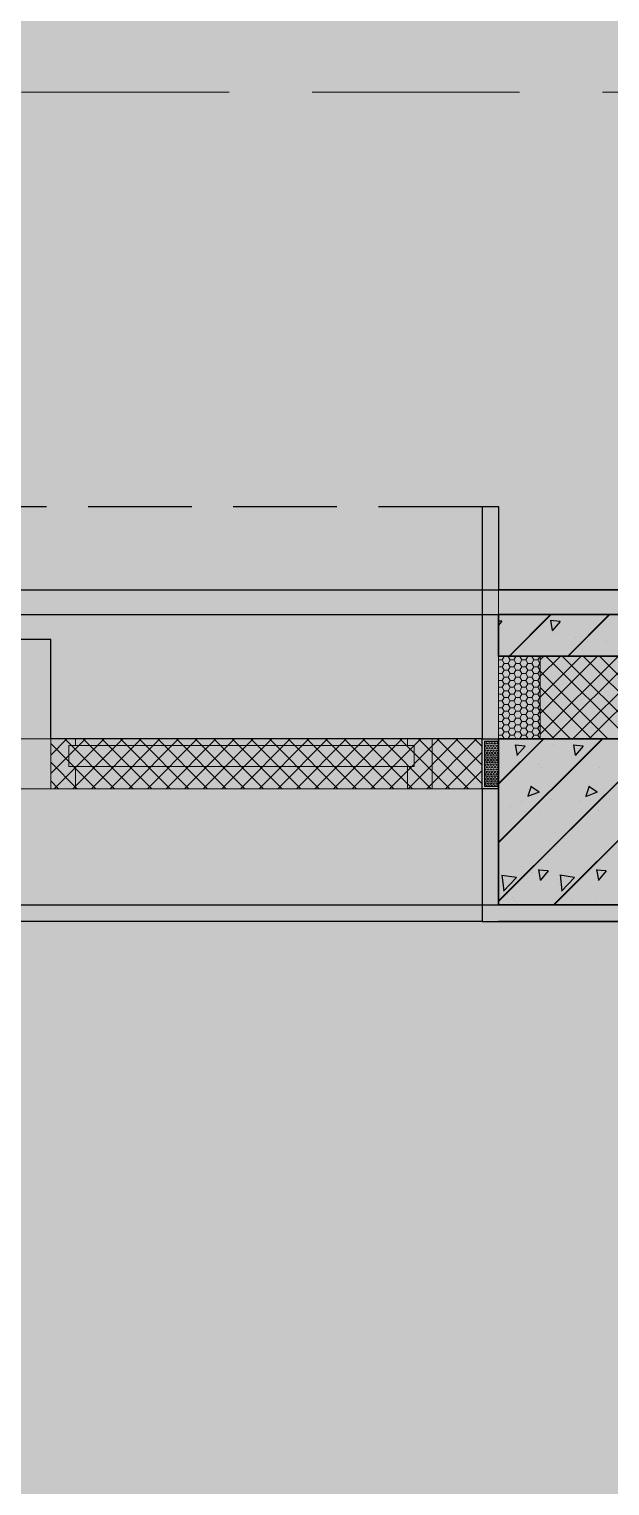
# Model space of a CAD drawing. Header units: inches. Extents: x 143994 to 247866, y 243815 to 272761.
# Drawn here: x 228672 to 229372, y 263046 to 264802 of the extents above; entities that cross this region are included whole.
import ezdxf

# ---------------------------------------------------------------- set-up
doc = ezdxf.new("R2010")
doc.units = ezdxf.units.IN
doc.header["$LTSCALE"] = 1000
doc.header["$MEASUREMENT"] = 0
doc.linetypes.add('DASH', pattern=[0.35, 0.25, -0.1])
doc.layers.get('DEFPOINTS').update_dxf_attribs({"color": 62})
for name, color, linetype in [('0-建筑1F', 127, 'Continuous'), ('0-建筑2F', 127, 'Continuous'), ('A-S-face(建筑粉刷线)', 136, 'Continuous'), ('A-Wall-Patn', 255, 'Continuous'), ('PUB_HATCH', 8, 'Continuous')]:
    doc.layers.add(name, color=color, linetype=linetype)
for name, color, linetype, lineweight in [('A-M-Stone', 11, 'Continuous', 15), ('A-Wall', 254, 'Continuous', 35), ('MQ-HZ幕墙绘制', 6, 'Continuous', 13), ('W-保温层', 8, 'Continuous', 13), ('散水线', 8, 'Continuous', 15)]:
    doc.layers.add(name, color=color, linetype=linetype, lineweight=lineweight)
pattern_1 = [(270, (1330.9525, 145.3926), (1.649778, -3e-16), [0.9525, -1.905]), (30, (1330.9525, 145.3926), (-0.824889, 1.4287496586), [0.9525, -1.905]), (330, (1330.9525, 144.4401), (0.824889, 1.4287496586), [0.9525, -1.905])]

# ---------------------------------------------------------------- blocks, each defined once
blk = doc.blocks.new('144')
at = {"layer": 'MQ-HZ幕墙绘制'}
h = blk.add_hatch(dxfattribs=at)
h.set_pattern_fill('HONEY', color=127, scale=3)
h.set_pattern_definition([(0, (2666.5027, 381109.6554), (7.14375, 4.124445), [4.7625, -9.525]), (120, (2666.5027, 381109.6554), (-7.143749147, 4.124446478), [4.7625, -9.525]), (60, (2666.5027, 381109.6554), (8.53e-07, 8.248891478), [-9.525, 4.7625])])
h.paths.add_polyline_path([(644686.9, -376210.3), (644686.9, -376110.3), (644736.9, -376110.3), (644736.9, -376210.3)])
h = blk.add_hatch(dxfattribs=at)
h.set_pattern_fill('HEX', color=127, angle=-90, style=0)
h.set_pattern_definition(pattern_1)
h.paths.add_polyline_path([(644686.9, -376213.3), (644686.9, -376267.3), (644669.9, -376267.3), (644669.9, -376213.3)])
at = {"layer": 'A-M-Stone', "color": 127}
blk.add_line((645386.9, -376030.3), (644686.9, -376030.3), dxfattribs=at)
at = {"layer": 'A-S-face(建筑粉刷线)', "color": 127}
blk.add_line((644686.9, -376430.3), (645386.9, -376430.3), dxfattribs=at)
blk.add_lwpolyline([(644666.9, -376270.3), (644666.9, -376430.3), (644686.9, -376430.3)], dxfattribs=at)
at = {"layer": 'A-Wall', "color": 127}
for p, q in [((645386.9, -376060.3), (644686.9, -376060.3)), ((644686.9, -376060.3), (644686.9, -376110.3)), ((644686.9, -376110.3), (645386.9, -376110.3)), ((645386.9, -376210.3), (644686.9, -376210.3)), ((644686.9, -376210.3), (644686.9, -376410.3)), ((644686.9, -376410.3), (645386.9, -376410.3))]:
    blk.add_line(p, q, dxfattribs=at)
at = {"layer": 'MQ-HZ幕墙绘制', "color": 127}
for p, q in [((644666.9, -375930.3), (644666.9, -376210.3)), ((644686.9, -375930.3), (644666.9, -375930.3)), ((644686.9, -376210.3), (644686.9, -375930.3)), ((644146.9, -376090.3), (644086.9, -376090.3)), ((644146.9, -376210.3), (644146.9, -376090.3)), ((644086.9, -376210.3), (644146.9, -376210.3)), ((644146.9, -376210.3), (644086.9, -376210.3)), ((644146.9, -376270.3), (644146.9, -376210.3)), ((644146.9, -376210.3), (644176.9, -376210.3)), ((644146.9, -376270.3), (644146.9, -376210.3)), ((644176.9, -376218.3), (644168.9, -376218.3)), ((644168.9, -376218.3), (644168.9, -376243.3)), ((644176.9, -376210.3), (644576.9, -376210.3)), ((644176.9, -376210.3), (644176.9, -376218.3)), ((644576.9, -376218.3), (644176.9, -376218.3)), ((644606.9, -376210.3), (644576.9, -376210.3)), ((644576.9, -376210.3), (644576.9, -376218.3)), ((644576.9, -376218.3), (644584.9, -376218.3)), ((644584.9, -376218.3), (644584.9, -376243.3)), ((644606.9, -376210.3), (644666.9, -376210.3)), ((644606.9, -376270.3), (644606.9, -376210.3)), ((644606.9, -376270.3), (644606.9, -376210.3)), ((644666.9, -376210.3), (644666.9, -376270.3)), ((644666.9, -376210.3), (644686.9, -376210.3)), ((644168.9, -376243.3), (644176.9, -376243.3)), ((644576.9, -376243.3), (644176.9, -376243.3)), ((644176.9, -376243.3), (644176.9, -376270.3)), ((644584.9, -376243.3), (644576.9, -376243.3)), ((644576.9, -376243.3), (644576.9, -376270.3)), ((644086.9, -376270.3), (644146.9, -376270.3)), ((644176.9, -376270.3), (644146.9, -376270.3)), ((644576.9, -376270.3), (644176.9, -376270.3)), ((644576.9, -376270.3), (644606.9, -376270.3)), ((644666.9, -376270.3), (644606.9, -376270.3))]:
    blk.add_line(p, q, dxfattribs=at)
blk.add_lwpolyline([(644686.9, -376210.3), (644686.9, -376110.3), (644736.9, -376110.3), (644736.9, -376210.3)], close=True, dxfattribs=at)
at = {"layer": 'MQ-HZ幕墙绘制', "color": 127, "lineweight": -3}
blk.add_lwpolyline([(644666.9, -376270.3), (644666.9, -376210.3), (644683.9, -376210.3), (644683.9, -376210.3), (644686.9, -376210.3), (644686.9, -376213.3), (644669.9, -376213.3), (644669.9, -376267.3), (644686.9, -376267.3), (644686.9, -376270.3), (644683.9, -376270.3), (644683.9, -376270.3), (644666.9, -376270.3, -0.000051)], format="xyb", dxfattribs=at)
at = {"layer": 'PUB_HATCH', "color": 127, "linetype": 'DASH', "ltscale": 0.5}
blk.add_line((644666.9, -375930.3), (641156.9, -375930.3), dxfattribs=at)
at = {"layer": 'PUB_HATCH', "color": 127, "linetype": 'Continuous'}
for p, q in [((644750.1, -376060.3), (644700.1, -376110.3)), ((644820.8, -376060.3), (644770.8, -376110.3)), ((644690.9, -376068.4), (644686.9, -376068.1)), ((644690.9, -376068.4), (644686.9, -376073.2)), ((644709.8, -376087.8), (644709.8, -376087.8)), ((644758, -376083.3), (644758, -376083.3)), ((644793.5, -376093), (644793.5, -376093)), ((644816.6, -376092.3), (644816.6, -376092.3)), ((644717.7, -376103), (644717.7, -376103)), ((644883, -376210.3), (644686.9, -376406.3)), ((644812.3, -376210.3), (644686.9, -376335.6)), ((644741.5, -376210.3), (644686.9, -376264.9)), ((644718.7, -376218.9), (644706.7, -376217.8)), ((644707, -376217.3), (644709.3, -376229.9)), ((644718.7, -376218.9), (644709, -376230.4)), ((644753.1, -376216.5), (644753.1, -376216.5)), ((644953.7, -376210.3), (644753.7, -376410.3)), ((644783.2, -376221.3), (644783.2, -376221.3)), ((644688.3, -376250.7), (644688.3, -376250.7)), ((644738.3, -376244.2), (644738.3, -376244.2)), ((644735.7, -376274.5), (644721.7, -376279.8)), ((644726.1, -376267.2), (644722, -376279.3)), ((644735.7, -376274.5), (644725.8, -376267.7)), ((644714.5, -376285.3), (644714.5, -376285.3)), ((644750.7, -376283.1), (644750.7, -376283.1)), ((644737.8, -376296.1), (644737.8, -376296.1)), ((644812, -376306.4), (644812, -376306.4)), ((644748.3, -376349.6), (644748.3, -376349.6)), ((644708.4, -376377.4), (644690.6, -376374.7)), ((644690.9, -376374.3), (644693.1, -376393.3)), ((644708.4, -376377.4), (644692.8, -376393.7)), ((644746.4, -376369.3), (644734.5, -376368.3)), ((644734.8, -376367.8), (644737.1, -376380.3)), ((644746.4, -376369.3), (644736.8, -376380.8)), ((644762.6, -376375.5), (644762.6, -376375.5)), ((644698, -376397.8), (644698, -376397.8)), ((644759.4, -376385.3), (644759.4, -376385.3)), ((644706.2, -376404.6), (644706.2, -376404.6)), ((644804.8, -376402.3), (644804.8, -376402.3))]:
    blk.add_line(p, q, dxfattribs=at)
at = {"layer": 'PUB_HATCH', "color": 127}
blk.add_line((644666.9, -376430.3), (641156.9, -376430.3), dxfattribs=at)
at = {"layer": 'W-保温层', "color": 127, "linetype": 'Continuous'}
for p, q in [((644806.2, -376110.3), (644736.9, -376179.5)), ((644761.3, -376110.3), (644736.9, -376134.6)), ((644851.1, -376110.3), (644751.1, -376210.3)), ((644763.5, -376110.3), (644863.5, -376210.3)), ((644896, -376110.3), (644796, -376210.3)), ((644808.4, -376110.3), (644908.4, -376210.3)), ((644736.9, -376128.6), (644818.6, -376210.3)), ((644736.9, -376173.5), (644773.7, -376210.3))]:
    blk.add_line(p, q, dxfattribs=at)
at = {"layer": '散水线', "color": 127, "linetype": 'DASH'}
blk.add_line((645761.9, -375430.3), (639936.9, -375430.3), dxfattribs=at)
blk = doc.blocks.new('1442323')
at = {"layer": 'MQ-HZ幕墙绘制'}
h = blk.add_hatch(dxfattribs=at)
h.set_pattern_fill('HONEY', color=127, scale=3)
h.set_pattern_definition([(0, (2666.5027, 381109.6554), (7.14375, 4.124445), [4.7625, -9.525]), (120, (2666.5027, 381109.6554), (-7.143749147, 4.124446478), [4.7625, -9.525]), (60, (2666.5027, 381109.6554), (8.53e-07, 8.248891478), [-9.525, 4.7625])])
h.paths.add_polyline_path([(686736.9, -376299.3), (686736.9, -376199.3), (686786.9, -376199.3), (686786.9, -376299.3)])
h = blk.add_hatch(dxfattribs=at)
h.set_pattern_fill('HEX', color=127, angle=-90, style=0)
h.set_pattern_definition(pattern_1)
h.paths.add_polyline_path([(686736.9, -376302.3), (686736.9, -376356.3), (686719.9, -376356.3), (686719.9, -376302.3)])
at = {"layer": 'A-M-Stone', "color": 127}
blk.add_line((687436.9, -376119.3), (686736.9, -376119.3), dxfattribs=at)
at = {"layer": 'A-S-face(建筑粉刷线)', "color": 127}
blk.add_line((687436.9, -376519.3), (686736.9, -376519.3), dxfattribs=at)
blk.add_lwpolyline([(686716.9, -376359.3), (686716.9, -376519.3), (686736.9, -376519.3)], dxfattribs=at)
at = {"layer": 'A-Wall', "color": 127}
for p, q in [((687436.9, -376149.3), (686736.9, -376149.3)), ((686736.9, -376149.3), (686736.9, -376199.3)), ((686736.9, -376199.3), (687436.9, -376199.3)), ((687436.9, -376299.3), (686736.9, -376299.3)), ((686736.9, -376299.3), (686736.9, -376499.3)), ((686736.9, -376499.3), (687436.9, -376499.3))]:
    blk.add_line(p, q, dxfattribs=at)
at = {"layer": 'MQ-HZ幕墙绘制', "color": 127}
for p, q in [((686716.9, -376019.3), (686716.9, -376299.3)), ((686736.9, -376019.3), (686716.9, -376019.3)), ((686736.9, -376299.3), (686736.9, -376019.3)), ((686196.9, -376179.3), (686136.9, -376179.3)), ((686196.9, -376299.3), (686196.9, -376179.3)), ((686136.9, -376299.3), (686196.9, -376299.3)), ((686196.9, -376299.3), (686136.9, -376299.3)), ((686196.9, -376299.3), (686716.9, -376299.3)), ((686196.9, -376359.3), (686196.9, -376299.3)), ((686196.9, -376359.3), (686196.9, -376299.3)), ((686716.9, -376299.3), (686716.9, -376359.3)), ((686716.9, -376299.3), (686736.9, -376299.3)), ((686136.9, -376359.3), (686196.9, -376359.3)), ((686716.9, -376359.3), (686196.9, -376359.3))]:
    blk.add_line(p, q, dxfattribs=at)
at = {"layer": 'MQ-HZ幕墙绘制', "color": 127, "linetype": 'Continuous'}
for p, q in [((686196.9, -376318.7), (686216.3, -376299.3)), ((686196.9, -376341.1), (686238.8, -376299.3)), ((686251.3, -376359.3), (686196.9, -376304.9)), ((686201.2, -376359.3), (686261.2, -376299.3)), ((686273.8, -376359.3), (686213.8, -376299.3)), ((686223.7, -376359.3), (686283.7, -376299.3)), ((686296.2, -376359.3), (686236.2, -376299.3)), ((686246.1, -376359.3), (686306.1, -376299.3)), ((686318.7, -376359.3), (686258.7, -376299.3)), ((686268.6, -376359.3), (686328.6, -376299.3)), ((686341.1, -376359.3), (686281.1, -376299.3)), ((686291, -376359.3), (686351, -376299.3)), ((686363.6, -376359.3), (686303.6, -376299.3)), ((686313.5, -376359.3), (686373.5, -376299.3)), ((686386, -376359.3), (686326, -376299.3)), ((686335.9, -376359.3), (686395.9, -376299.3)), ((686408.5, -376359.3), (686348.5, -376299.3)), ((686358.4, -376359.3), (686418.4, -376299.3)), ((686430.9, -376359.3), (686370.9, -376299.3)), ((686380.8, -376359.3), (686440.8, -376299.3)), ((686453.4, -376359.3), (686393.4, -376299.3)), ((686403.3, -376359.3), (686463.3, -376299.3)), ((686475.8, -376359.3), (686415.8, -376299.3)), ((686425.7, -376359.3), (686485.7, -376299.3)), ((686498.3, -376359.3), (686438.3, -376299.3)), ((686448.2, -376359.3), (686508.2, -376299.3)), ((686520.7, -376359.3), (686460.7, -376299.3)), ((686470.6, -376359.3), (686530.6, -376299.3)), ((686543.2, -376359.3), (686483.2, -376299.3)), ((686493.1, -376359.3), (686553.1, -376299.3)), ((686565.7, -376359.3), (686505.7, -376299.3)), ((686515.5, -376359.3), (686575.5, -376299.3)), ((686588.1, -376359.3), (686528.1, -376299.3)), ((686538, -376359.3), (686598, -376299.3)), ((686610.6, -376359.3), (686550.6, -376299.3)), ((686560.4, -376359.3), (686620.4, -376299.3)), ((686633, -376359.3), (686573, -376299.3)), ((686582.9, -376359.3), (686642.9, -376299.3)), ((686655.5, -376359.3), (686595.5, -376299.3)), ((686605.3, -376359.3), (686665.3, -376299.3)), ((686677.9, -376359.3), (686617.9, -376299.3)), ((686627.8, -376359.3), (686687.8, -376299.3)), ((686700.4, -376359.3), (686640.4, -376299.3)), ((686650.2, -376359.3), (686710.2, -376299.3)), ((686716.9, -376353.4), (686662.8, -376299.3)), ((686716.9, -376331), (686685.3, -376299.3)), ((686716.9, -376308.5), (686707.7, -376299.3)), ((686228.9, -376359.3), (686196.9, -376327.3)), ((686672.7, -376359.3), (686716.9, -376315.1)), ((686695.1, -376359.3), (686716.9, -376337.5)), ((686206.4, -376359.3), (686196.9, -376349.8))]:
    blk.add_line(p, q, dxfattribs=at)
at = {"layer": 'MQ-HZ幕墙绘制', "color": 127}
blk.add_lwpolyline([(686736.9, -376299.3), (686736.9, -376199.3), (686786.9, -376199.3), (686786.9, -376299.3)], close=True, dxfattribs=at)
at = {"layer": 'MQ-HZ幕墙绘制', "color": 127, "lineweight": -3}
blk.add_lwpolyline([(686716.9, -376359.3), (686716.9, -376299.3), (686733.9, -376299.3), (686733.9, -376299.3), (686736.9, -376299.3), (686736.9, -376302.3), (686719.9, -376302.3), (686719.9, -376356.3), (686736.9, -376356.3), (686736.9, -376359.3), (686733.9, -376359.3), (686733.9, -376359.3), (686716.9, -376359.3, -0.000051)], format="xyb", dxfattribs=at)
at = {"layer": 'PUB_HATCH', "color": 127, "linetype": 'DASH', "ltscale": 0.5}
blk.add_line((686716.9, -376019.3), (684336.9, -376019.3), dxfattribs=at)
at = {"layer": 'PUB_HATCH', "color": 127, "linetype": 'Continuous'}
for p, q in [((686799.4, -376149.3), (686749.4, -376199.3)), ((686870.1, -376149.3), (686820.1, -376199.3)), ((686810.9, -376157.5), (686799, -376156.4)), ((686799.3, -376155.9), (686801.6, -376168.5)), ((686810.9, -376157.5), (686801.3, -376169)), ((686775.3, -376186.4), (686775.3, -376186.4)), ((686829.8, -376176.8), (686829.8, -376176.8)), ((686837.7, -376192), (686837.7, -376192)), ((686932.3, -376299.3), (686736.9, -376494.6)), ((686861.5, -376299.3), (686736.9, -376423.9)), ((686790.8, -376299.3), (686736.9, -376353.2)), ((687003, -376299.3), (686803, -376499.3)), ((686838.7, -376307.9), (686826.7, -376306.9)), ((686827, -376306.4), (686829.3, -376318.9)), ((686838.7, -376307.9), (686829, -376319.4)), ((686770.5, -376319.6), (686770.5, -376319.6)), ((686786.6, -376330.4), (686786.6, -376330.4)), ((686808.3, -376339.8), (686808.3, -376339.8)), ((686858.3, -376333.2), (686858.3, -376333.2)), ((686855.7, -376363.5), (686841.7, -376368.9)), ((686846.1, -376356.3), (686842, -376368.4)), ((686855.7, -376363.5), (686845.8, -376356.8)), ((686751.1, -376380.7), (686751.1, -376380.7)), ((686834.5, -376374.3), (686834.5, -376374.3)), ((686870.7, -376372.1), (686870.7, -376372.1)), ((686768, -376386.2), (686768, -376386.2)), ((686857.8, -376385.2), (686857.8, -376385.2)), ((686805.7, -376412.1), (686805.7, -376412.1)), ((686755.7, -376418.7), (686755.7, -376418.7)), ((686868.3, -376438.7), (686868.3, -376438.7)), ((686765.6, -376452.7), (686765.6, -376452.7)), ((686775.9, -376460), (686775.9, -376460)), ((686828.4, -376466.5), (686810.6, -376463.7)), ((686810.9, -376463.3), (686813.1, -376482.3)), ((686828.4, -376466.5), (686812.8, -376482.7)), ((686866.4, -376458.3), (686854.5, -376457.3)), ((686854.8, -376456.8), (686857.1, -376469.3)), ((686866.4, -376458.3), (686856.8, -376469.8)), ((686818, -376486.8), (686818, -376486.8)), ((686753.1, -376490.9), (686753.1, -376490.9)), ((686826.2, -376493.6), (686826.2, -376493.6))]:
    blk.add_line(p, q, dxfattribs=at)
at = {"layer": 'PUB_HATCH', "color": 127}
blk.add_line((686716.9, -376519.3), (683206.9, -376519.3), dxfattribs=at)
at = {"layer": 'W-保温层', "color": 127, "linetype": 'Continuous'}
for p, q in [((686881.3, -376199.3), (686786.9, -376293.7)), ((686836.4, -376199.3), (686786.9, -376248.8)), ((686791.5, -376199.3), (686786.9, -376203.9)), ((686793.7, -376199.3), (686893.7, -376299.3)), ((686926.2, -376199.3), (686826.2, -376299.3)), ((686838.6, -376199.3), (686938.6, -376299.3)), ((686786.9, -376237.4), (686848.8, -376299.3)), ((686786.9, -376282.3), (686803.9, -376299.3))]:
    blk.add_line(p, q, dxfattribs=at)

msp = doc.modelspace()

# ---------------------------------------------------------------- hatches: boundary and pattern name
at = {"layer": 'DEFPOINTS'}
h = msp.add_hatch(dxfattribs=at)
h.set_pattern_fill('ANSI31', color=250)
h.set_pattern_definition([(45, (0, 0), (-1.122532015, 1.122532015), [])])
h.paths.add_polyline_path([(247866.03, 243814.78), (223286.02, 243814.78), (223286.02, 270814.78), (247866.03, 270814.78)])

# ---------------------------------------------------------------- linework, layer by layer
at = {"layer": 'A-Wall-Patn'}
for p, q in [((225238.2, 264096.1), (230688.2, 264096.1)), ((225588.2, 263746.1), (230338.2, 263746.1))]:
    msp.add_line(p, q, dxfattribs=at)
at = {"layer": 'A-Wall-Patn', "color": 11}
msp.add_lwpolyline([(215828.2, 253131.1), (215828.2, 260486.1), (217958.2, 260486.1), (217958.2, 264126.1), (222398.2, 264126.1), (222398.2, 264396.1), (223398.2, 264396.1), (223398.2, 260436.1), (225208.2, 260436.1), (225208.2, 264126.1), (230718.2, 264126.1), (230718.2, 258286.1), (232358.2, 258286.1), (232358.2, 261926.1), (237483.2, 261926.1), (237483.2, 262196.1), (238483.2, 262196.1), (238483.2, 261926.1), (242918.2, 261926.1), (242918.2, 258286.1), (245048.2, 258286.1), (245048.2, 250931.1)], dxfattribs=at)
at = {"layer": 'DEFPOINTS'}
msp.add_lwpolyline([(225358.2, 267801.1), (230468.15, 267801.1), (230468.15, 264126.1), (229238.2, 264126.1), (229238.2, 264226.1), (229218.2, 264226.1), (229218.2, 263946.1), (228698.2, 263946.1), (228698.2, 264066.1), (228638.2, 264066.1)], dxfattribs=at)

# ---------------------------------------------------------------- block references
at = {"layer": '0-建筑1F'}
msp.add_blockref('144', (-415448.72, 640156.38), dxfattribs=at)
at = {"layer": '0-建筑2F'}
msp.add_blockref('1442323', (-457498.72, 640245.41), dxfattribs=at)

doc.saveas('drawing.dxf')
